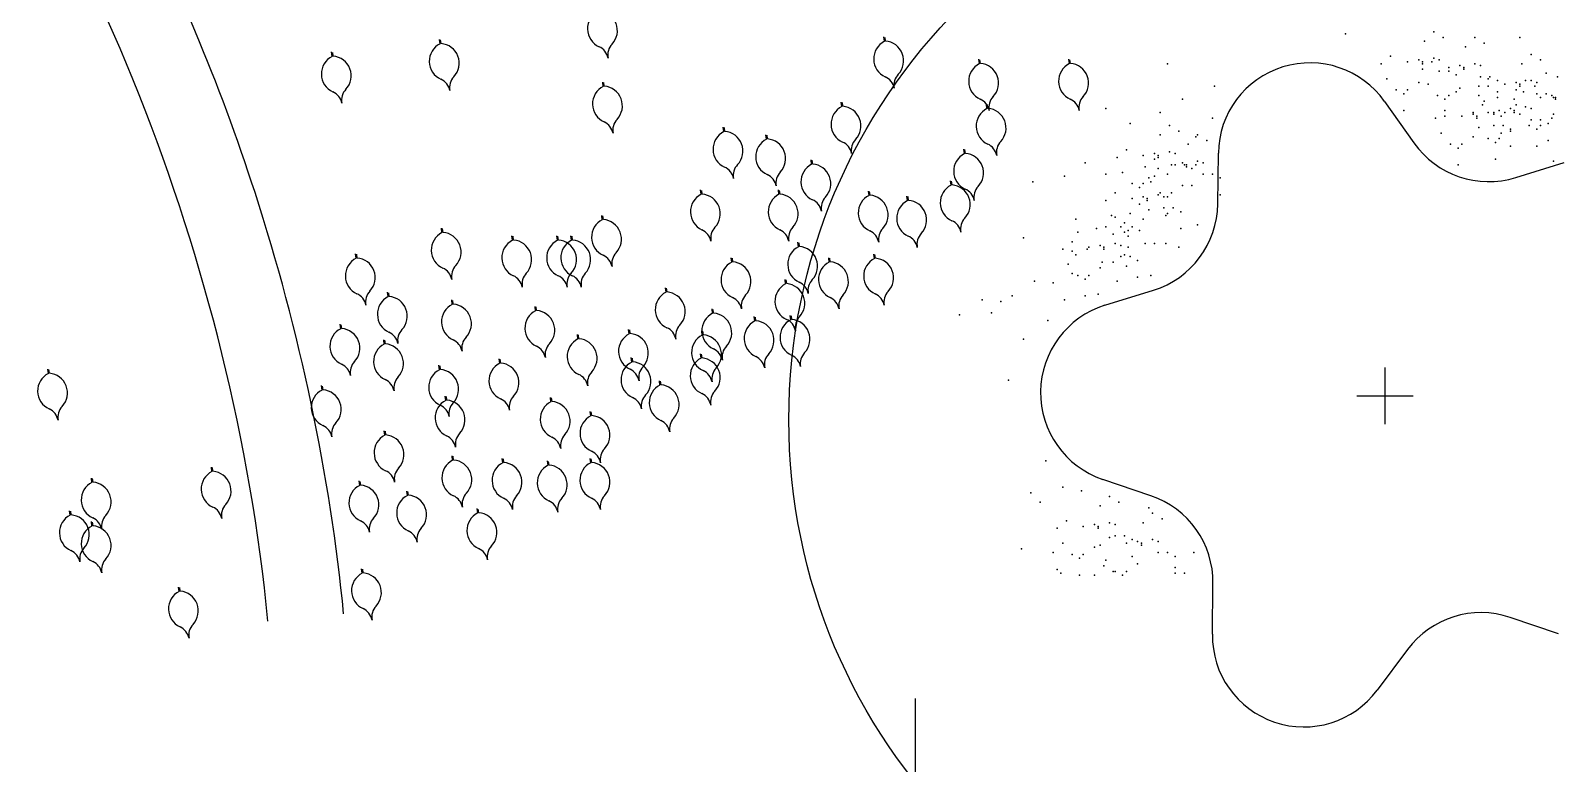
# Model space of a CAD drawing. Extents: x 3907.4 to 3911.57, y -3054.42 to -3053.7.
# Drawn here: x 3907.68137 to 3907.6933, y -3053.83401 to -3053.82828 of the extents above; entities that cross this region are included whole.
import ezdxf

# ---------------------------------------------------------------- set-up
doc = ezdxf.new("R2010")
doc.units = 0
doc.header["$LTSCALE"] = 2
doc.header["$MEASUREMENT"] = 0
doc.layers.add('AĞAÇ', color=9, linetype='CONTINUOUS')

msp = doc.modelspace()

# ---------------------------------------------------------------- linework, layer by layer
at = {"layer": 'AĞAÇ'}
for p, q in [((3907.684564910078, -3053.828385734143), (3907.684560589684, -3053.828351692296)), ((3907.684573172999, -3053.828384102349), (3907.684569462749, -3053.828354868026)), ((3907.688037457052, -3053.82836612953), (3907.688033136658, -3053.828332087682)), ((3907.688045719974, -3053.828364497735), (3907.688042009723, -3053.828335263412)), ((3907.683721297267, -3053.828483757399), (3907.683716976874, -3053.828449715552)), ((3907.683729560189, -3053.828482125605), (3907.683725849938, -3053.828452891282)), ((3907.688779452192, -3053.828540735631), (3907.688775131798, -3053.828506693784)), ((3907.688787715113, -3053.828539103837), (3907.688784004863, -3053.828509869514)), ((3907.68948267821, -3053.828540735631), (3907.689478357815, -3053.828506693784)), ((3907.689490941131, -3053.828539103837), (3907.68948723088, -3053.828509869514)), ((3907.685840139436, -3053.828719012952), (3907.685835819042, -3053.828684971104)), ((3907.685848402357, -3053.828717381157), (3907.685844692106, -3053.828688146834)), ((3907.687703935605, -3053.828875850049), (3907.687699615212, -3053.828841808202)), ((3907.687712198527, -3053.828874218254), (3907.687708488276, -3053.828844983932)), ((3907.688838054571, -3053.828892092959), (3907.688833734177, -3053.828858051112)), ((3907.688846317492, -3053.828890461165), (3907.688842607241, -3053.828861226842)), ((3907.691945572637, -3053.828836526424), (3907.692174844346, -3053.829160529368)), ((3907.68678184703, -3053.829071896374), (3907.686777526637, -3053.829037854527)), ((3907.686790109952, -3053.82907026458), (3907.686786399701, -3053.829041030257)), ((3907.687115368477, -3053.829130710402), (3907.687111048083, -3053.829096668555)), ((3907.687123631399, -3053.829129078608), (3907.687119921148, -3053.829099844285)), ((3907.688662248067, -3053.8292434501), (3907.688657927673, -3053.829209408254)), ((3907.688670510988, -3053.829241818306), (3907.688666800737, -3053.829212583983)), ((3907.690641781556, -3053.829637557894), (3907.690646740998, -3053.829240671478)), ((3907.687468508628, -3053.829326756727), (3907.687464188234, -3053.82929271488)), ((3907.687476771549, -3053.829325124933), (3907.687473061299, -3053.82929589061)), ((3907.692971074451, -3053.829430285052), (3907.693350068415, -3053.829312357114)), ((3907.688558016591, -3053.829490516166), (3907.688553696197, -3053.829456474318)), ((3907.688566279513, -3053.829488884371), (3907.688562569262, -3053.829459650048)), ((3907.686605276797, -3053.82956201228), (3907.686600956404, -3053.829527970433)), ((3907.686613539719, -3053.829560380485), (3907.686609829468, -3053.829531146162)), ((3907.687213462946, -3053.82956201228), (3907.687209142552, -3053.829527970433)), ((3907.687221725867, -3053.829560380485), (3907.687218015617, -3053.829531146162)), ((3907.687916746156, -3053.8295706165), (3907.687912425762, -3053.829536574653)), ((3907.687925009077, -3053.829568984705), (3907.687921298827, -3053.829539750383)), ((3907.688217341623, -3053.829610666854), (3907.688213021229, -3053.829576625007)), ((3907.688225604545, -3053.82960903506), (3907.688221894294, -3053.829579800737)), ((3907.685832616847, -3053.829760855261), (3907.685828296453, -3053.829726813414)), ((3907.685840879768, -3053.829759223467), (3907.685837169518, -3053.829729989144)), ((3907.684580135365, -3053.829860980866), (3907.684575814971, -3053.829826939019)), ((3907.684588398286, -3053.829859349071), (3907.684584688036, -3053.829830114749)), ((3907.685131227318, -3053.829921056304), (3907.685126906924, -3053.829887014456)), ((3907.68513949024, -3053.829919424509), (3907.685135779989, -3053.829890190186)), ((3907.685481922083, -3053.829921056304), (3907.685477601688, -3053.829887014456)), ((3907.685490185004, -3053.829919424509), (3907.685486474753, -3053.829890190186)), ((3907.685592140473, -3053.829921056304), (3907.685587820079, -3053.829887014456)), ((3907.685600403394, -3053.829919424509), (3907.685596693144, -3053.829890190186)), ((3907.687365654203, -3053.829971119106), (3907.687361333809, -3053.829937077259)), ((3907.687373917124, -3053.829969487311), (3907.687370206874, -3053.829940252989)), ((3907.683908805541, -3053.830061232076), (3907.683904485148, -3053.830027190229)), ((3907.683917068463, -3053.830059600281), (3907.683913358212, -3053.830030365958)), ((3907.686844621955, -3053.830091269795), (3907.686840301561, -3053.830057227947)), ((3907.686852884876, -3053.830089638), (3907.686849174625, -3053.830060403677)), ((3907.687606130577, -3053.830091269795), (3907.687601810183, -3053.830057227947)), ((3907.687614393498, -3053.830089638), (3907.687610683247, -3053.830060403677)), ((3907.687959021733, -3053.830063283804), (3907.68795470134, -3053.830029241957)), ((3907.687967284655, -3053.830061652009), (3907.687963574404, -3053.830032417686)), ((3907.684159301711, -3053.83036160889), (3907.684154981318, -3053.830327567043)), ((3907.684167564633, -3053.830359977096), (3907.684163854382, -3053.830330742773)), ((3907.686330612095, -3053.830326593153), (3907.686326291701, -3053.830292551305)), ((3907.686338875017, -3053.830324961358), (3907.686335164766, -3053.830295727035)), ((3907.687265455609, -3053.830261483285), (3907.687261135215, -3053.830227441438)), ((3907.68727371853, -3053.830259851491), (3907.687270008279, -3053.830230617168)), ((3907.689760186056, -3053.83042938657), (3907.690139180021, -3053.830311458633)), ((3907.684660294367, -3053.830421684328), (3907.684655973973, -3053.83038764248)), ((3907.684668557289, -3053.830420052533), (3907.684664847038, -3053.83039081821)), ((3907.685311584598, -3053.83047174713), (3907.685307264205, -3053.830437705283)), ((3907.68531984752, -3053.830470115336), (3907.685316137269, -3053.830440881013)), ((3907.686694324063, -3053.830491772213), (3907.686690003669, -3053.830457730367)), ((3907.686702586985, -3053.830490140419), (3907.686698876734, -3053.830460906096)), ((3907.683788567354, -3053.830611923089), (3907.683784246961, -3053.830577881241)), ((3907.683796830276, -3053.830610291294), (3907.683793120025, -3053.830581056971)), ((3907.687024979235, -3053.830551847651), (3907.687020658841, -3053.830517805804)), ((3907.687033242156, -3053.830550215857), (3907.687029531906, -3053.830520981534)), ((3907.687305535109, -3053.830541835016), (3907.687301214716, -3053.830507793169)), ((3907.687313798031, -3053.830540203222), (3907.68731008778, -3053.830510968899)), ((3907.684129242006, -3053.830732073777), (3907.684124921613, -3053.83069803193)), ((3907.684137504928, -3053.830730441983), (3907.684133794677, -3053.83070120766)), ((3907.68564223977, -3053.83069202361), (3907.685637919376, -3053.830657981763)), ((3907.685650502692, -3053.830690391816), (3907.685646792441, -3053.830661157493)), ((3907.686043033832, -3053.830651973256), (3907.686038713438, -3053.830617931409)), ((3907.686051296753, -3053.830650341461), (3907.686047586502, -3053.830621107139)), ((3907.686614165377, -3053.830661985891), (3907.686609844983, -3053.830627944044)), ((3907.686622428299, -3053.830660354097), (3907.686618718048, -3053.830631119774)), ((3907.686604145581, -3053.830842212017), (3907.686599825187, -3053.83080817017)), ((3907.686612408502, -3053.830840580223), (3907.686608698252, -3053.8308113459)), ((3907.681504088254, -3053.830961825117), (3907.68149976786, -3053.83092778327)), ((3907.681512351175, -3053.830960193322), (3907.681508640925, -3053.830930958999)), ((3907.684560095773, -3053.830932324987), (3907.684555775379, -3053.83089828314)), ((3907.684568358694, -3053.830930693192), (3907.684564648443, -3053.830901458869)), ((3907.685031028724, -3053.830882262184), (3907.68502670833, -3053.830848220337)), ((3907.685039291645, -3053.83088063039), (3907.685035581394, -3053.830851396067)), ((3907.686063073424, -3053.830872249736), (3907.68605875303, -3053.830838207889)), ((3907.686071336346, -3053.830870617941), (3907.686067626095, -3053.830841383618)), ((3907.6919490713, -3053.831357899645), (3907.6919490713, -3053.83091593993)), ((3907.683642821503, -3053.831091174025), (3907.683638501109, -3053.831057132178)), ((3907.683651084424, -3053.831089542231), (3907.683647374174, -3053.831060307908)), ((3907.686283510205, -3053.831052475675), (3907.686279189812, -3053.831018433828)), ((3907.686291773127, -3053.831050843881), (3907.686288062876, -3053.831021609558)), ((3907.68461019507, -3053.831172626551), (3907.684605874676, -3053.831138584703)), ((3907.684618457991, -3053.831170994756), (3907.684614747741, -3053.831141760433)), ((3907.685431822785, -3053.831182638999), (3907.685427502392, -3053.831148597152)), ((3907.685440085707, -3053.831181007204), (3907.685436375456, -3053.831151772882)), ((3907.691728091442, -3053.831136919787), (3907.692170051158, -3053.831136919787)), ((3907.685742438365, -3053.831292777239), (3907.685738117971, -3053.831258735392)), ((3907.685750701286, -3053.831291145444), (3907.685746991036, -3053.831261911122)), ((3907.684133294163, -3053.831444057448), (3907.684128973769, -3053.831410015601)), ((3907.684141557084, -3053.831442425653), (3907.684137846833, -3053.83141319133)), ((3907.684663004863, -3053.831640103773), (3907.684658684469, -3053.831606061925)), ((3907.684671267784, -3053.831638471978), (3907.684667557533, -3053.831609237655)), ((3907.685055383054, -3053.831659708387), (3907.68505106266, -3053.831625666539)), ((3907.685063645975, -3053.831658076592), (3907.685059935724, -3053.831628842269)), ((3907.685408523204, -3053.831679313001), (3907.68540420281, -3053.831645271153)), ((3907.685416786126, -3053.831677681206), (3907.685413075875, -3053.831648446883)), ((3907.685742044651, -3053.831659708387), (3907.685737724257, -3053.831625666539)), ((3907.685750307572, -3053.831658076592), (3907.685746597322, -3053.831628842269)), ((3907.682782254982, -3053.831728167069), (3907.682777934589, -3053.831694125221)), ((3907.682790517904, -3053.831726535274), (3907.682786807653, -3053.831697300951)), ((3907.681844932904, -3053.831813316216), (3907.681840612511, -3053.831779274369)), ((3907.681853195826, -3053.831811684422), (3907.681849485575, -3053.831782450099)), ((3907.683937105225, -3053.831836150098), (3907.683932784831, -3053.83180210825)), ((3907.683945368146, -3053.831834518303), (3907.683941657896, -3053.83180528398)), ((3907.684309864396, -3053.83191456874), (3907.684305544002, -3053.831880526893)), ((3907.684318127317, -3053.831912936945), (3907.684314417067, -3053.831883702622)), ((3907.690119118654, -3053.831916897912), (3907.689743189793, -3053.831789536554)), ((3907.681674510737, -3053.832068763471), (3907.681670190343, -3053.832034721624)), ((3907.681682773658, -3053.832067131677), (3907.681679063408, -3053.832037897354)), ((3907.681844932904, -3053.832153912619), (3907.681840612511, -3053.832119870771)), ((3907.681853195826, -3053.832152280824), (3907.681849485575, -3053.832123046501)), ((3907.6848591938, -3053.832051801223), (3907.684854873406, -3053.832017759376)), ((3907.684867456721, -3053.832050169429), (3907.684863746471, -3053.832020935106)), ((3907.683956723929, -3053.832522312515), (3907.683952403535, -3053.832488270668)), ((3907.683964986851, -3053.832520680721), (3907.6839612766, -3053.832491446398)), ((3907.690599764484, -3053.833000033571), (3907.690604723926, -3053.832603147157)), ((3907.682526621573, -3053.832664807316), (3907.68252230118, -3053.832630765468)), ((3907.682534884495, -3053.832663175521), (3907.682531174244, -3053.832633941198)), ((3907.69330403907, -3053.83299592065), (3907.692928110207, -3053.832868559293)), ((3907.692125388108, -3053.833118334673), (3907.691888091856, -3053.833436507437))]:
    msp.add_line(p, q, dxfattribs=at)
msp.add_circle((3907.691846951908, -3053.831323663692), 0.004556619573547082, dxfattribs=at)
for centre, radius, start, end in [((3907.68587099398, -3053.828268046282), 0.000154043055683673, 117.0661848723325, 245.5617558112027), ((3907.685796478811, -3053.828282761835), 0.000154043055683673, 316.7807498823022, 85.276320846058), ((3907.684635002662, -3053.828522906635), 0.000154043055683673, 117.0661848723325, 245.5617558112027), ((3907.684560487493, -3053.828537622187), 0.000154043055683673, 316.7807498823022, 85.276320846058), ((3907.685756047796, -3053.828520994808), 0.0001237978734287271, 11.1712527772592, 65.56175581120272), ((3907.685998952219, -3053.828473025076), 0.0001237978734287271, 136.7807498823022, 191.1712527772592), ((3907.688107549637, -3053.828503302022), 0.000154043055683673, 117.0661848723325, 245.5617558112027), ((3907.688033034467, -3053.828518017574), 0.000154043055683673, 316.7807498823022, 85.276320846058), ((3907.683791389852, -3053.828620929891), 0.000154043055683673, 117.0661848723325, 245.5617558112027), ((3907.683716874683, -3053.828635645444), 0.000154043055683673, 316.7807498823022, 85.276320846058), ((3907.688849544777, -3053.828677908124), 0.000154043055683673, 117.0661848723325, 245.5617558112027), ((3907.688775029608, -3053.828692623676), 0.000154043055683673, 316.7807498823022, 85.276320846058), ((3907.689552770794, -3053.828677908124), 0.000154043055683673, 117.0661848723325, 245.5617558112027), ((3907.689478255625, -3053.828692623676), 0.000154043055683673, 316.7807498823022, 85.276320846058), ((3907.691361814162, -3053.829249606942), 0.0007151289897482209, 35.28407644897583, 179.2840764828709), ((3907.684520056478, -3053.828775855161), 0.0001237978734287271, 11.1712527772592, 65.56175581120272), ((3907.684762960901, -3053.828727885429), 0.0001237978734287271, 136.7807498823022, 191.1712527772592), ((3907.687992603453, -3053.828756250547), 0.0001237978734287271, 11.1712527772592, 65.56175581120272), ((3907.688235507876, -3053.828708280815), 0.0001237978734287271, 136.7807498823022, 191.1712527772592), ((3907.683676443668, -3053.828873878417), 0.0001237978734287271, 11.1712527772592, 65.56175581120272), ((3907.683919348091, -3053.828825908685), 0.0001237978734287271, 136.7807498823022, 191.1712527772592), ((3907.68591023202, -3053.828856185444), 0.000154043055683673, 117.0661848723325, 245.5617558112027), ((3907.685835716851, -3053.828870900996), 0.000154043055683673, 316.7807498823022, 85.276320846058), ((3907.68777402819, -3053.829013022541), 0.000154043055683673, 117.0661848723325, 245.5617558112027), ((3907.687699513021, -3053.829027738093), 0.000154043055683673, 316.7807498823022, 85.276320846058), ((3907.688908147155, -3053.829029265451), 0.000154043055683673, 117.0661848723325, 245.5617558112027), ((3907.688734598592, -3053.828930856649), 0.0001237978734287271, 11.1712527772592, 65.56175581120272), ((3907.688833631986, -3053.829043981003), 0.000154043055683673, 316.7807498823022, 85.276320846058), ((3907.688977503015, -3053.828882886917), 0.0001237978734287271, 136.7807498823022, 191.1712527772592), ((3907.68943782461, -3053.828930856649), 0.0001237978734287271, 11.1712527772592, 65.56175581120272), ((3907.689680729033, -3053.828882886917), 0.0001237978734287271, 136.7807498823022, 191.1712527772592), ((3907.685795285836, -3053.82910913397), 0.0001237978734287271, 11.1712527772592, 65.56175581120272), ((3907.686038190259, -3053.829061164237), 0.0001237978734287271, 136.7807498823022, 191.1712527772592), ((3907.686851939615, -3053.829209068866), 0.000154043055683673, 117.0661848723325, 245.5617558112027), ((3907.686777424446, -3053.829223784418), 0.000154043055683673, 316.7807498823022, 85.276320846058), ((3907.687185461062, -3053.829267882894), 0.000154043055683673, 117.0661848723325, 245.5617558112027), ((3907.687110945893, -3053.829282598447), 0.000154043055683673, 316.7807498823022, 85.276320846058), ((3907.687901986429, -3053.829218001335), 0.0001237978734287271, 136.7807498823022, 191.1712527772592), ((3907.689036105394, -3053.829234244245), 0.0001237978734287271, 136.7807498823022, 191.1712527772592), ((3907.687659082006, -3053.829265971067), 0.0001237978734287271, 11.1712527772592, 65.56175581120272), ((3907.688732340651, -3053.829380622593), 0.000154043055683673, 117.0661848723325, 245.5617558112027), ((3907.688657825482, -3053.829395338145), 0.000154043055683673, 316.7807498823022, 85.276320846058), ((3907.688793200971, -3053.829282213977), 0.0001237978734287271, 11.1712527772592, 65.56175581120272), ((3907.692758602822, -3053.82874744885), 0.0007151289897509751, 215.2840764489758, 287.2840763973036), ((3907.686736993431, -3053.829462017392), 0.0001237978734287271, 11.1712527772592, 65.56175581120272), ((3907.686979897854, -3053.82941404766), 0.0001237978734287271, 136.7807498823022, 191.1712527772592), ((3907.687313419301, -3053.829472861688), 0.0001237978734287271, 136.7807498823022, 191.1712527772592), ((3907.687538601212, -3053.829463929219), 0.000154043055683673, 117.0661848723325, 245.5617558112027), ((3907.687464086043, -3053.829478644771), 0.000154043055683673, 316.7807498823022, 85.276320846058), ((3907.687070514878, -3053.82952083142), 0.0001237978734287271, 11.1712527772592, 65.56175581120272), ((3907.688628109176, -3053.829627688658), 0.000154043055683673, 117.0661848723325, 245.5617558112027), ((3907.688553594006, -3053.82964240421), 0.000154043055683673, 316.7807498823022, 85.276320846058), ((3907.68886029889, -3053.829585601386), 0.0001237978734287271, 136.7807498823022, 191.1712527772592), ((3907.686675369382, -3053.829699184772), 0.000154043055683673, 117.0661848723325, 245.5617558112027), ((3907.686600854213, -3053.829713900324), 0.000154043055683673, 316.7807498823022, 85.276320846058), ((3907.68728355553, -3053.829699184772), 0.000154043055683673, 117.0661848723325, 245.5617558112027), ((3907.687209040361, -3053.829713900324), 0.000154043055683673, 316.7807498823022, 85.276320846058), ((3907.687423655028, -3053.829716877745), 0.0001237978734287271, 11.1712527772592, 65.56175581120272), ((3907.687666559451, -3053.829668908013), 0.0001237978734287271, 136.7807498823022, 191.1712527772592), ((3907.68798683874, -3053.829707788992), 0.000154043055683673, 117.0661848723325, 245.5617558112027), ((3907.687912323571, -3053.829722504544), 0.000154043055683673, 316.7807498823022, 85.276320846058), ((3907.688287434207, -3053.829747839346), 0.000154043055683673, 117.0661848723325, 245.5617558112027), ((3907.688212919039, -3053.829762554898), 0.000154043055683673, 316.7807498823022, 85.276320846058), ((3907.688617394467, -3053.829633571118), 0.0001237978734287271, 11.1712527772592, 65.56175581120272), ((3907.688756067414, -3053.829832667451), 0.0001237978734287271, 136.7807498823022, 191.1712527772592), ((3907.689926708392, -3053.82962862243), 0.0007151289897482832, 287.2840763973036, 359.2840764828708), ((3907.68465022795, -3053.829998153358), 0.000154043055683673, 117.0661848723325, 245.5617558112027), ((3907.684575712781, -3053.83001286891), 0.000154043055683673, 316.7807498823022, 85.276320846058), ((3907.685902709431, -3053.829898027754), 0.000154043055683673, 117.0661848723325, 245.5617558112027), ((3907.685828194262, -3053.829912743306), 0.000154043055683673, 316.7807498823022, 85.276320846058), ((3907.686560423198, -3053.829952133298), 0.0001237978734287271, 11.1712527772592, 65.56175581120272), ((3907.686803327621, -3053.829904163566), 0.0001237978734287271, 136.7807498823022, 191.1712527772592), ((3907.687168609346, -3053.829952133298), 0.0001237978734287271, 11.1712527772592, 65.56175581120272), ((3907.687411513769, -3053.829904163566), 0.0001237978734287271, 136.7807498823022, 191.1712527772592), ((3907.687871892556, -3053.829960737518), 0.0001237978734287271, 11.1712527772592, 65.56175581120272), ((3907.688114796979, -3053.829912767786), 0.0001237978734287271, 136.7807498823022, 191.1712527772592), ((3907.688513162992, -3053.829880637184), 0.0001237978734287271, 11.1712527772592, 65.56175581120272), ((3907.685201319903, -3053.830058228796), 0.000154043055683673, 117.0661848723325, 245.5617558112027), ((3907.685126804733, -3053.830072944348), 0.000154043055683673, 316.7807498823022, 85.276320846058), ((3907.685552014667, -3053.830058228796), 0.000154043055683673, 117.0661848723325, 245.5617558112027), ((3907.685477499498, -3053.830072944348), 0.000154043055683673, 316.7807498823022, 85.276320846058), ((3907.685662233057, -3053.830058228796), 0.000154043055683673, 117.0661848723325, 245.5617558112027), ((3907.685587717889, -3053.830072944348), 0.000154043055683673, 316.7807498823022, 85.276320846058), ((3907.687435746787, -3053.830108291598), 0.000154043055683673, 117.0661848723325, 245.5617558112027), ((3907.687361231619, -3053.83012300715), 0.000154043055683673, 316.7807498823022, 85.276320846058), ((3907.688172488024, -3053.830000787872), 0.0001237978734287271, 11.1712527772592, 65.56175581120272), ((3907.688415392446, -3053.82995281814), 0.0001237978734287271, 136.7807498823022, 191.1712527772592), ((3907.683978898126, -3053.830198404568), 0.000154043055683673, 117.0661848723325, 245.5617558112027), ((3907.683904382957, -3053.83021312012), 0.000154043055683673, 316.7807498823022, 85.276320846058), ((3907.685787763247, -3053.830150976279), 0.0001237978734287271, 11.1712527772592, 65.56175581120272), ((3907.68603066767, -3053.830103006547), 0.0001237978734287271, 136.7807498823022, 191.1712527772592), ((3907.686914714539, -3053.830228442287), 0.000154043055683673, 117.0661848723325, 245.5617558112027), ((3907.68684019937, -3053.830243157839), 0.000154043055683673, 316.7807498823022, 85.276320846058), ((3907.687676223161, -3053.830228442287), 0.000154043055683673, 117.0661848723325, 245.5617558112027), ((3907.687601707992, -3053.830243157839), 0.000154043055683673, 316.7807498823022, 85.276320846058), ((3907.688029114318, -3053.830200456296), 0.000154043055683673, 117.0661848723325, 245.5617558112027), ((3907.687954599149, -3053.830215171848), 0.000154043055683673, 316.7807498823022, 85.276320846058), ((3907.684535281765, -3053.830251101884), 0.0001237978734287271, 11.1712527772592, 65.56175581120272), ((3907.684778186188, -3053.830203132152), 0.0001237978734287271, 136.7807498823022, 191.1712527772592), ((3907.685086373719, -3053.830311177322), 0.0001237978734287271, 11.1712527772592, 65.56175581120272), ((3907.685329278142, -3053.830263207589), 0.0001237978734287271, 136.7807498823022, 191.1712527772592), ((3907.685437068483, -3053.830311177322), 0.0001237978734287271, 11.1712527772592, 65.56175581120272), ((3907.685679972906, -3053.830263207589), 0.0001237978734287271, 136.7807498823022, 191.1712527772592), ((3907.685547286873, -3053.830311177322), 0.0001237978734287271, 11.1712527772592, 65.56175581120272), ((3907.685790191296, -3053.830263207589), 0.0001237978734287271, 136.7807498823022, 191.1712527772592), ((3907.683863951941, -3053.830451353093), 0.0001237978734287271, 11.1712527772592, 65.56175581120272), ((3907.684106856364, -3053.830403383361), 0.0001237978734287271, 136.7807498823022, 191.1712527772592), ((3907.68640070468, -3053.830463765645), 0.000154043055683673, 117.0661848723325, 245.5617558112027), ((3907.686326189511, -3053.830478481197), 0.000154043055683673, 316.7807498823022, 85.276320846058), ((3907.687335548193, -3053.830398655778), 0.000154043055683673, 117.0661848723325, 245.5617558112027), ((3907.687261033024, -3053.83041337133), 0.000154043055683673, 316.7807498823022, 85.276320846058), ((3907.687320800603, -3053.830361240124), 0.0001237978734287271, 11.1712527772592, 65.56175581120272), ((3907.687563705026, -3053.830313270392), 0.0001237978734287271, 136.7807498823022, 191.1712527772592), ((3907.687914168134, -3053.830453404822), 0.0001237978734287271, 11.1712527772592, 65.56175581120272), ((3907.688157072557, -3053.83040543509), 0.0001237978734287271, 136.7807498823022, 191.1712527772592), ((3907.684229394295, -3053.830498781382), 0.000154043055683673, 117.0661848723325, 245.5617558112027), ((3907.684154879127, -3053.830513496935), 0.000154043055683673, 316.7807498823022, 85.276320846058), ((3907.684730386951, -3053.83055885682), 0.000154043055683673, 117.0661848723325, 245.5617558112027), ((3907.684655871783, -3053.830573572372), 0.000154043055683673, 316.7807498823022, 85.276320846058), ((3907.686799768355, -3053.830481390813), 0.0001237978734287271, 11.1712527772592, 65.56175581120272), ((3907.687042672778, -3053.83043342108), 0.0001237978734287271, 136.7807498823022, 191.1712527772592), ((3907.687561276977, -3053.830481390813), 0.0001237978734287271, 11.1712527772592, 65.56175581120272), ((3907.6878041814, -3053.83043342108), 0.0001237978734287271, 136.7807498823022, 191.1712527772592), ((3907.689972657684, -3053.831112222772), 0.0007151289897508024, 107.2840763973036, 251.2840764837998), ((3907.685381677183, -3053.830608919622), 0.000154043055683673, 117.0661848723325, 245.5617558112027), ((3907.685307162014, -3053.830623635175), 0.000154043055683673, 316.7807498823022, 85.276320846058), ((3907.686528662919, -3053.830668744438), 0.0001237978734287271, 136.7807498823022, 191.1712527772592), ((3907.686764416647, -3053.830628944706), 0.000154043055683673, 117.0661848723325, 245.5617558112027), ((3907.686689901479, -3053.830643660258), 0.000154043055683673, 316.7807498823022, 85.276320846058), ((3907.687095071819, -3053.830689020143), 0.000154043055683673, 117.0661848723325, 245.5617558112027), ((3907.687020556651, -3053.830703735695), 0.000154043055683673, 316.7807498823022, 85.276320846058), ((3907.687375627694, -3053.830679007508), 0.000154043055683673, 117.0661848723325, 245.5617558112027), ((3907.687220602009, -3053.830651604303), 0.0001237978734287271, 11.1712527772592, 65.56175581120272), ((3907.687301112525, -3053.83069372306), 0.000154043055683673, 316.7807498823022, 85.276320846058), ((3907.687463506432, -3053.830603634571), 0.0001237978734287271, 136.7807498823022, 191.1712527772592), ((3907.683858659939, -3053.830749095581), 0.000154043055683673, 117.0661848723325, 245.5617558112027), ((3907.68378414477, -3053.830763811133), 0.000154043055683673, 316.7807498823022, 85.276320846058), ((3907.684114448112, -3053.830751729908), 0.0001237978734287271, 11.1712527772592, 65.56175581120272), ((3907.684357352534, -3053.830703760176), 0.0001237978734287271, 136.7807498823022, 191.1712527772592), ((3907.684615440768, -3053.830811805346), 0.0001237978734287271, 11.1712527772592, 65.56175581120272), ((3907.68485834519, -3053.830763835613), 0.0001237978734287271, 136.7807498823022, 191.1712527772592), ((3907.685712332355, -3053.830829196102), 0.000154043055683673, 117.0661848723325, 245.5617558112027), ((3907.685637817186, -3053.830843911654), 0.000154043055683673, 316.7807498823022, 85.276320846058), ((3907.686113126416, -3053.830789145748), 0.000154043055683673, 117.0661848723325, 245.5617558112027), ((3907.686038611247, -3053.8308038613), 0.000154043055683673, 316.7807498823022, 85.276320846058), ((3907.686285758496, -3053.830716714171), 0.0001237978734287271, 11.1712527772592, 65.56175581120272), ((3907.686684257962, -3053.830799158383), 0.000154043055683673, 117.0661848723325, 245.5617558112027), ((3907.686609742793, -3053.830813873936), 0.000154043055683673, 316.7807498823022, 85.276320846058), ((3907.684199334591, -3053.830869246269), 0.000154043055683673, 117.0661848723325, 245.5617558112027), ((3907.684124819422, -3053.830883961822), 0.000154043055683673, 316.7807498823022, 85.276320846058), ((3907.685266730999, -3053.830861868148), 0.0001237978734287271, 11.1712527772592, 65.56175581120272), ((3907.685509635422, -3053.830813898416), 0.0001237978734287271, 136.7807498823022, 191.1712527772592), ((3907.686649470464, -3053.830881893231), 0.0001237978734287271, 11.1712527772592, 65.56175581120272), ((3907.686892374886, -3053.8308339235), 0.0001237978734287271, 136.7807498823022, 191.1712527772592), ((3907.687223030058, -3053.830893998937), 0.0001237978734287271, 136.7807498823022, 191.1712527772592), ((3907.68726068151, -3053.830931956034), 0.0001237978734287271, 11.1712527772592, 65.56175581120272), ((3907.687503585933, -3053.830883986302), 0.0001237978734287271, 136.7807498823022, 191.1712527772592), ((3907.683743713755, -3053.831002044107), 0.0001237978734287271, 11.1712527772592, 65.56175581120272), ((3907.683986618178, -3053.830954074374), 0.0001237978734287271, 136.7807498823022, 191.1712527772592), ((3907.684630188357, -3053.831069497479), 0.000154043055683673, 117.0661848723325, 245.5617558112027), ((3907.684555673188, -3053.831084213031), 0.000154043055683673, 316.7807498823022, 85.276320846058), ((3907.685101121308, -3053.831019434677), 0.000154043055683673, 117.0661848723325, 245.5617558112027), ((3907.685026606139, -3053.831034150229), 0.000154043055683673, 316.7807498823022, 85.276320846058), ((3907.686133166008, -3053.831009422228), 0.000154043055683673, 117.0661848723325, 245.5617558112027), ((3907.685998180232, -3053.831042094274), 0.0001237978734287271, 11.1712527772592, 65.56175581120272), ((3907.68605865084, -3053.83102413778), 0.000154043055683673, 316.7807498823022, 85.276320846058), ((3907.686241084655, -3053.830994124542), 0.0001237978734287271, 136.7807498823022, 191.1712527772592), ((3907.686674238165, -3053.83097938451), 0.000154043055683673, 117.0661848723325, 245.5617558112027), ((3907.686599722997, -3053.830994100062), 0.000154043055683673, 316.7807498823022, 85.276320846058), ((3907.686569311777, -3053.831052106909), 0.0001237978734287271, 11.1712527772592, 65.56175581120272), ((3907.6868122162, -3053.831004137177), 0.0001237978734287271, 136.7807498823022, 191.1712527772592), ((3907.686980125635, -3053.830941968669), 0.0001237978734287271, 11.1712527772592, 65.56175581120272), ((3907.681574180838, -3053.831098997609), 0.000154043055683673, 117.0661848723325, 245.5617558112027), ((3907.681499665669, -3053.831113713161), 0.000154043055683673, 316.7807498823022, 85.276320846058), ((3907.684084388407, -3053.831122194795), 0.0001237978734287271, 11.1712527772592, 65.56175581120272), ((3907.68432729283, -3053.831074225063), 0.0001237978734287271, 136.7807498823022, 191.1712527772592), ((3907.685597386171, -3053.831082144628), 0.0001237978734287271, 11.1712527772592, 65.56175581120272), ((3907.685840290594, -3053.831034174896), 0.0001237978734287271, 136.7807498823022, 191.1712527772592), ((3907.68635360279, -3053.831189648167), 0.000154043055683673, 117.0661848723325, 245.5617558112027), ((3907.686279087621, -3053.83120436372), 0.000154043055683673, 316.7807498823022, 85.276320846058), ((3907.683712914087, -3053.831228346518), 0.000154043055683673, 117.0661848723325, 245.5617558112027), ((3907.683638398918, -3053.83124306207), 0.000154043055683673, 316.7807498823022, 85.276320846058), ((3907.684680287654, -3053.831309799043), 0.000154043055683673, 117.0661848723325, 245.5617558112027), ((3907.684605772485, -3053.831324514595), 0.000154043055683673, 316.7807498823022, 85.276320846058), ((3907.684986175124, -3053.831272383202), 0.0001237978734287271, 11.1712527772592, 65.56175581120272), ((3907.685229079547, -3053.83122441347), 0.0001237978734287271, 136.7807498823022, 191.1712527772592), ((3907.685427400201, -3053.831334527043), 0.000154043055683673, 316.7807498823022, 85.276320846058), ((3907.686018219825, -3053.831262370754), 0.0001237978734287271, 11.1712527772592, 65.56175581120272), ((3907.686261124247, -3053.831214401022), 0.0001237978734287271, 136.7807498823022, 191.1712527772592), ((3907.686559291981, -3053.831232333035), 0.0001237978734287271, 11.1712527772592, 65.56175581120272), ((3907.686802196404, -3053.831184363303), 0.0001237978734287271, 136.7807498823022, 191.1712527772592), ((3907.681459234654, -3053.831351946135), 0.0001237978734287271, 11.1712527772592, 65.56175581120272), ((3907.681702139077, -3053.831303976403), 0.0001237978734287271, 136.7807498823022, 191.1712527772592), ((3907.684515242173, -3053.831322446005), 0.0001237978734287271, 11.1712527772592, 65.56175581120272), ((3907.684758146596, -3053.831274476272), 0.0001237978734287271, 136.7807498823022, 191.1712527772592), ((3907.68550191537, -3053.831319811491), 0.000154043055683673, 117.0661848723325, 245.5617558112027), ((3907.685812530949, -3053.831429949731), 0.000154043055683673, 117.0661848723325, 245.5617558112027), ((3907.68573801578, -3053.831444665283), 0.000154043055683673, 316.7807498823022, 85.276320846058), ((3907.683597967903, -3053.831481295043), 0.0001237978734287271, 11.1712527772592, 65.56175581120272), ((3907.683840872326, -3053.831433325312), 0.0001237978734287271, 136.7807498823022, 191.1712527772592), ((3907.686238656606, -3053.831442596693), 0.0001237978734287271, 11.1712527772592, 65.56175581120272), ((3907.686481561029, -3053.831394626961), 0.0001237978734287271, 136.7807498823022, 191.1712527772592), ((3907.684203386747, -3053.83158122994), 0.000154043055683673, 117.0661848723325, 245.5617558112027), ((3907.684128871578, -3053.831595945492), 0.000154043055683673, 316.7807498823022, 85.276320846058), ((3907.68456534147, -3053.831562747569), 0.0001237978734287271, 11.1712527772592, 65.56175581120272), ((3907.684808245893, -3053.831514777836), 0.0001237978734287271, 136.7807498823022, 191.1712527772592), ((3907.685386969186, -3053.831572760017), 0.0001237978734287271, 11.1712527772592, 65.56175581120272), ((3907.685629873608, -3053.831524790285), 0.0001237978734287271, 136.7807498823022, 191.1712527772592), ((3907.684733097447, -3053.831777276265), 0.000154043055683673, 117.0661848723325, 245.5617558112027), ((3907.684658582278, -3053.831791991817), 0.000154043055683673, 316.7807498823022, 85.276320846058), ((3907.685050960469, -3053.831811596431), 0.000154043055683673, 316.7807498823022, 85.276320846058), ((3907.685697584765, -3053.831682898257), 0.0001237978734287271, 11.1712527772592, 65.56175581120272), ((3907.685737622066, -3053.831811596431), 0.000154043055683673, 316.7807498823022, 85.276320846058), ((3907.685940489188, -3053.831634928525), 0.0001237978734287271, 136.7807498823022, 191.1712527772592), ((3907.682852347566, -3053.831865339561), 0.000154043055683673, 117.0661848723325, 245.5617558112027), ((3907.682777832398, -3053.831880055113), 0.000154043055683673, 316.7807498823022, 85.276320846058), ((3907.684088440563, -3053.831834178466), 0.0001237978734287271, 11.1712527772592, 65.56175581120272), ((3907.684331344986, -3053.831786208734), 0.0001237978734287271, 136.7807498823022, 191.1712527772592), ((3907.685125475638, -3053.831796880879), 0.000154043055683673, 117.0661848723325, 245.5617558112027), ((3907.685478615789, -3053.831816485493), 0.000154043055683673, 117.0661848723325, 245.5617558112027), ((3907.68540410062, -3053.831831201045), 0.000154043055683673, 316.7807498823022, 85.276320846058), ((3907.685812137235, -3053.831796880879), 0.000154043055683673, 117.0661848723325, 245.5617558112027), ((3907.681915025489, -3053.831950488709), 0.000154043055683673, 117.0661848723325, 245.5617558112027), ((3907.68184051032, -3053.831965204261), 0.000154043055683673, 316.7807498823022, 85.276320846058), ((3907.684007197809, -3053.83197332259), 0.000154043055683673, 117.0661848723325, 245.5617558112027), ((3907.683932682641, -3053.831988038142), 0.000154043055683673, 316.7807498823022, 85.276320846058), ((3907.682737401383, -3053.832118288087), 0.0001237978734287271, 11.1712527772592, 65.56175581120272), ((3907.682980305805, -3053.832070318355), 0.0001237978734287271, 136.7807498823022, 191.1712527772592), ((3907.68437995698, -3053.832051741232), 0.000154043055683673, 117.0661848723325, 245.5617558112027), ((3907.684305441811, -3053.832066456784), 0.000154043055683673, 316.7807498823022, 85.276320846058), ((3907.684618151263, -3053.832030224791), 0.0001237978734287271, 11.1712527772592, 65.56175581120272), ((3907.684861055686, -3053.831982255058), 0.0001237978734287271, 136.7807498823022, 191.1712527772592), ((3907.685010529454, -3053.832049829405), 0.0001237978734287271, 11.1712527772592, 65.56175581120272), ((3907.685253433877, -3053.832001859672), 0.0001237978734287271, 136.7807498823022, 191.1712527772592), ((3907.685363669605, -3053.832069434018), 0.0001237978734287271, 11.1712527772592, 65.56175581120272), ((3907.685606574028, -3053.832021464286), 0.0001237978734287271, 136.7807498823022, 191.1712527772592), ((3907.685697191051, -3053.832049829405), 0.0001237978734287271, 11.1712527772592, 65.56175581120272), ((3907.685940095474, -3053.832001859672), 0.0001237978734287271, 136.7807498823022, 191.1712527772592), ((3907.689889650763, -3053.832594211694), 0.0007151289897308463, 359.2840764828708, 71.28407648379975), ((3907.681744603321, -3053.832205935963), 0.000154043055683673, 117.0661848723325, 245.5617558112027), ((3907.681670088153, -3053.832220651516), 0.000154043055683673, 316.7807498823022, 85.276320846058), ((3907.681800079305, -3053.832203437234), 0.0001237978734287271, 11.1712527772592, 65.56175581120272), ((3907.682042983728, -3053.832155467502), 0.0001237978734287271, 136.7807498823022, 191.1712527772592), ((3907.683892251625, -3053.832226271116), 0.0001237978734287271, 11.1712527772592, 65.56175581120272), ((3907.684135156048, -3053.832178301383), 0.0001237978734287271, 136.7807498823022, 191.1712527772592), ((3907.684929286384, -3053.832188973716), 0.000154043055683673, 117.0661848723325, 245.5617558112027), ((3907.684854771216, -3053.832203689268), 0.000154043055683673, 316.7807498823022, 85.276320846058), ((3907.681915025489, -3053.832291085111), 0.000154043055683673, 117.0661848723325, 245.5617558112027), ((3907.68184051032, -3053.832305800663), 0.000154043055683673, 316.7807498823022, 85.276320846058), ((3907.684265010796, -3053.832304689758), 0.0001237978734287271, 11.1712527772592, 65.56175581120272), ((3907.684507915219, -3053.832256720026), 0.0001237978734287271, 136.7807498823022, 191.1712527772592), ((3907.681629657137, -3053.832458884489), 0.0001237978734287271, 11.1712527772592, 65.56175581120272), ((3907.68187256156, -3053.832410914757), 0.0001237978734287271, 136.7807498823022, 191.1712527772592), ((3907.6848143402, -3053.832441922241), 0.0001237978734287271, 11.1712527772592, 65.56175581120272), ((3907.685057244623, -3053.832393952509), 0.0001237978734287271, 136.7807498823022, 191.1712527772592), ((3907.681800079305, -3053.832544033637), 0.0001237978734287271, 11.1712527772592, 65.56175581120272), ((3907.682042983728, -3053.832496063904), 0.0001237978734287271, 136.7807498823022, 191.1712527772592), ((3907.684026816514, -3053.832659485008), 0.000154043055683673, 117.0661848723325, 245.5617558112027), ((3907.683952301345, -3053.83267420056), 0.000154043055683673, 316.7807498823022, 85.276320846058), ((3907.682596714158, -3053.832801979808), 0.000154043055683673, 117.0661848723325, 245.5617558112027), ((3907.682522198989, -3053.83281669536), 0.000154043055683673, 316.7807498823022, 85.276320846058), ((3907.68391187033, -3053.832912433533), 0.0001237978734287271, 11.1712527772592, 65.56175581120272), ((3907.684154774753, -3053.832864463801), 0.0001237978734287271, 136.7807498823022, 191.1712527772592), ((3907.692698642315, -3053.833545873075), 0.0007151289897646505, 71.28407648379975, 143.2840764269985), ((3907.682481767974, -3053.833054928333), 0.0001237978734287271, 11.1712527772592, 65.56175581120272), ((3907.682724672396, -3053.833006958601), 0.0001237978734287271, 136.7807498823022, 191.1712527772592), ((3907.691314837647, -3053.833008969035), 0.0007151289897324601, 179.2840764828709, 323.2840764269985)]:
    msp.add_arc(centre, radius, start, end, dxfattribs=at)
msp.add_ellipse((3907.679579491581, -3053.831090663951), major_axis=(0.001991478887839109, -0.006862476638524267), ratio=0.4538117143470717, start_param=1.175867419146912, end_param=4.798803045057196, dxfattribs=at)
at = {"layer": 'AĞAÇ', "extrusion": (-0.9999999999999999, 0, 0)}
msp.add_ellipse((3907.688277680087, -3053.834255271145, 0.003740043037768648), major_axis=(0, 0.006906802404758727), ratio=0.5000000000000079, start_param=1.461387842806653, end_param=2.165610410267319, dxfattribs=at)
at = {"layer": 'AĞAÇ'}
msp.add_open_spline([(3907.683811459862, -3053.832840136199), (3907.683708471049, -3053.831764860085), (3907.683469587014, -3053.830632123661), (3907.682841909182, -3053.828691382753), (3907.68249646578, -3053.827870152751), (3907.682100952012, -3053.827125803748)], degree=3, knots=[1.175867419146911, 1.175867419146911, 1.175867419146911, 1.175867419146911, 1.637624853817183, 1.637624853817183, 2.002398535881805, 2.002398535881805, 2.002398535881805, 2.002398535881805], dxfattribs=at)
for p in [(3907.69164120842, -3053.828307072876), (3907.692329373535, -3053.828292430811), (3907.692256170492, -3053.828365632992), (3907.692402586321, -3053.828336348862), (3907.692578281419, -3053.828409551043), (3907.692651484461, -3053.828336348862), (3907.692724697248, -3053.828380266913), (3907.6930028844, -3053.828336348862), (3907.690250253172, -3053.82854128891), (3907.691919405316, -3053.82854128891), (3907.691992618102, -3053.828482728794), (3907.692124389425, -3053.828526646846), (3907.692212236974, -3053.828512012924), (3907.692241516243, -3053.828526654989), (3907.692241525986, -3053.82854128891), (3907.692314729029, -3053.828526646846), (3907.692329373535, -3053.828497379003), (3907.692373297309, -3053.828512012924), (3907.692651484461, -3053.828541297054), (3907.693017528906, -3053.828541297054), (3907.693090731949, -3053.828468094873), (3907.693163944735, -3053.828512012924), (3907.69196332909, -3053.828658392856), (3907.692241516243, -3053.828585206962), (3907.692373297309, -3053.828599840883), (3907.692446500352, -3053.828570564897), (3907.692446510096, -3053.828599849027), (3907.692505068632, -3053.828629125013), (3907.692534347901, -3053.828555930976), (3907.692563627169, -3053.82857057304), (3907.692563636913, -3053.828585206962), (3907.692695408236, -3053.828555930976), (3907.692695408236, -3053.828643758935), (3907.692753976516, -3053.828658392856), (3907.692768621022, -3053.828643767078), (3907.692827179559, -3053.828673043065), (3907.693046808174, -3053.828673034921), (3907.693090731949, -3053.828673043065), (3907.693207868509, -3053.828614482948), (3907.693295725801, -3053.828643767078), (3907.690616287873, -3053.828716952972), (3907.692036541877, -3053.828746228959), (3907.692095100414, -3053.828775504945), (3907.692124389425, -3053.828746228959), (3907.692212236974, -3053.828687676986), (3907.692285440017, -3053.828702310907), (3907.692358652803, -3053.82879014701), (3907.692446500352, -3053.82879014701), (3907.692505068632, -3053.828760871024), (3907.692534347901, -3053.828731595037), (3907.69268076373, -3053.828716952972), (3907.692680773474, -3053.828790155153), (3907.692753976516, -3053.828716952972), (3907.692827189303, -3053.828760871024), (3907.692885747839, -3053.828702310907), (3907.692973595388, -3053.828687676986), (3907.692973605132, -3053.828746237102), (3907.693002874656, -3053.828702319051), (3907.6930028844, -3053.828716952972), (3907.693032173412, -3053.82876086288), (3907.693120020961, -3053.828716952972), (3907.693134655723, -3053.828687676986), (3907.693134655723, -3053.828775504945), (3907.693207868509, -3053.828775513089), (3907.693251792284, -3053.82879014701), (3907.689767072167, -3053.828892617034), (3907.690367379989, -3053.828819422996), (3907.692095100414, -3053.828907250956), (3907.69241721134, -3053.828819422996), (3907.692417221084, -3053.828907250956), (3907.692710052742, -3053.828863332904), (3907.692724687504, -3053.828834056918), (3907.692827179559, -3053.828804789075), (3907.692841824065, -3053.828907250956), (3907.692929671613, -3053.828892617034), (3907.692958950882, -3053.828907259099), (3907.692958960626, -3053.828819422996), (3907.692973595388, -3053.828863341048), (3907.693046808174, -3053.828877983113), (3907.693090731949, -3053.828892617034), (3907.693163944735, -3053.828804780931), (3907.693266427046, -3053.828804789075), (3907.693281071552, -3053.828804789075), (3907.693281081295, -3053.828819422996), (3907.689957421514, -3053.829009729123), (3907.690191684892, -3053.82892189302), (3907.690264897678, -3053.829024363044), (3907.690601653111, -3053.828965811072), (3907.692344008297, -3053.828965811072), (3907.69241721134, -3053.828951169007), (3907.692548992407, -3053.828951169007), (3907.692636839955, -3053.82892189302), (3907.692636839955, -3053.828936535086), (3907.692666119224, -3053.82895117715), (3907.692666128967, -3053.828965811072), (3907.692753976516, -3053.828921901164), (3907.69279790029, -3053.82892189302), (3907.69279790029, -3053.828936535086), (3907.69279790029, -3053.829024363044), (3907.692856458827, -3053.828951169007), (3907.692871113077, -3053.829024371188), (3907.692885747839, -3053.82892189302), (3907.692958960626, -3053.82892189302), (3907.6930028844, -3053.828936526942), (3907.693076097186, -3053.829024363044), (3907.693090731949, -3053.828980444993), (3907.693163944735, -3053.828980453137), (3907.693163944735, -3053.829024363044), (3907.693222503272, -3053.829009729123), (3907.693251792284, -3053.828965811072), (3907.693266427046, -3053.828936535086), (3907.690191694635, -3053.829097565226), (3907.690338110464, -3053.829068281096), (3907.690469881788, -3053.829112199147), (3907.69048451655, -3053.829097557082), (3907.690557729336, -3053.829141475134), (3907.692387932072, -3053.829082915017), (3907.692636839955, -3053.829112199147), (3907.69268076373, -3053.829038996966), (3907.692753976516, -3053.829126833069), (3907.692841824065, -3053.829126833069), (3907.692856458827, -3053.829082915017), (3907.692929671613, -3053.829053647175), (3907.692929671613, -3053.829068281096), (3907.693134655723, -3053.829053639031), (3907.693222503272, -3053.829141475134), (3907.689928142246, -3053.829214661028), (3907.690059913569, -3053.829258579079), (3907.690147761118, -3053.829243945158), (3907.690177040386, -3053.829258587223), (3907.690264897678, -3053.829229311236), (3907.690308821453, -3053.829243945158), (3907.690411313507, -3053.829170759263), (3907.692461144858, -3053.82917075112), (3907.692519703395, -3053.829200027106), (3907.692548992407, -3053.82917075112), (3907.692812535053, -3053.829156109055), (3907.692929671613, -3053.829185393185), (3907.693134655723, -3053.829185385041), (3907.689606021575, -3053.829317139196), (3907.689854929459, -3053.829273221144), (3907.690074548331, -3053.829346415182), (3907.690147761118, -3053.829287855066), (3907.690177040386, -3053.829361049103), (3907.690177050129, -3053.829273221144), (3907.690279532441, -3053.829331773117), (3907.690308821453, -3053.829331773117), (3907.690367379989, -3053.829317139196), (3907.690382034239, -3053.82933178126), (3907.690396659258, -3053.82933178126), (3907.690396669002, -3053.829346415182), (3907.690440592776, -3053.829361057247), (3907.690469881788, -3053.82933178126), (3907.69048451655, -3053.829302505274), (3907.690528440325, -3053.829317139196), (3907.692519703395, -3053.829331773117), (3907.692812535053, -3053.829287855066), (3907.69326643679, -3053.82930249713), (3907.689196053357, -3053.829463519127), (3907.68944496124, -3053.829419601076), (3907.689767072167, -3053.829404967154), (3907.689898853234, -3053.82939032509), (3907.68997206602, -3053.829478161193), (3907.690030624557, -3053.829507437179), (3907.690059913569, -3053.829478161193), (3907.690103837343, -3053.829434251285), (3907.690118472105, -3053.829463519127), (3907.690147761118, -3053.82941960922), (3907.690250253172, -3053.829404967154), (3907.690367379989, -3053.829492803257), (3907.690440592776, -3053.829492803257), (3907.690528440325, -3053.829404967154), (3907.690601653111, -3053.829404975298), (3907.690660211648, -3053.829434251285), (3907.689767072167, -3053.829609907203), (3907.689840284953, -3053.829551347087), (3907.689972056276, -3053.829595265138), (3907.690059903825, -3053.829580631217), (3907.690089183094, -3053.829595273281), (3907.690089192837, -3053.829609907203), (3907.690177040386, -3053.829565997295), (3907.690191684892, -3053.82955135523), (3907.69022096416, -3053.829580631217), (3907.690250243429, -3053.829580631217), (3907.690279532441, -3053.82955135523), (3907.690660211648, -3053.829565997295), (3907.689810995942, -3053.829727011148), (3907.689840284953, -3053.829741653213), (3907.689957421514, -3053.82971238537), (3907.690030624557, -3053.829639183189), (3907.690103837343, -3053.829683101241), (3907.69022096416, -3053.829668459176), (3907.690235608666, -3053.829727019292), (3907.690250243429, -3053.829712377227), (3907.690294176947, -3053.829668467319), (3907.690352735483, -3053.829697743306), (3907.689532808789, -3053.829756295278), (3907.689547453295, -3053.829858765303), (3907.689693869124, -3053.829829481173), (3907.689767081911, -3053.829814855394), (3907.689884208728, -3053.829814847251), (3907.689913487996, -3053.829858765303), (3907.68991349774, -3053.829785571265), (3907.689942767265, -3053.829844123237), (3907.689972056276, -3053.829814847251), (3907.690030624557, -3053.829844131381), (3907.690059903825, -3053.829756295278), (3907.690352735483, -3053.829829489316), (3907.69048451655, -3053.82980021333), (3907.689122840571, -3053.82990267521), (3907.689503529521, -3053.829931951197), (3907.689635300844, -3053.829975869248), (3907.689723148393, -3053.829961235327), (3907.689752427661, -3053.829975877391), (3907.689825640447, -3053.829873399224), (3907.689840284953, -3053.829946601405), (3907.689884208728, -3053.829961235327), (3907.689942767265, -3053.829975869248), (3907.689942777008, -3053.829888041289), (3907.690074548331, -3053.829946593261), (3907.690147761118, -3053.829946601405), (3907.690235608666, -3053.829946601405), (3907.690338100721, -3053.829975877391), (3907.689430316735, -3053.829990511313), (3907.689503519777, -3053.830005145234), (3907.689532808789, -3053.830034421221), (3907.689620656338, -3053.829990511313), (3907.689737792899, -3053.830092981337), (3907.689752437405, -3053.829990511313), (3907.689825640447, -3053.830092981337), (3907.689884208728, -3053.830049063286), (3907.689913487996, -3053.830034429364), (3907.689957421514, -3053.830049071429), (3907.690015980051, -3053.830078347416), (3907.689474240509, -3053.830107615258), (3907.689503519777, -3053.830180809296), (3907.689547453295, -3053.830195451361), (3907.689606011832, -3053.830224727347), (3907.689635300844, -3053.830195451361), (3907.689723148393, -3053.830136899388), (3907.689928132502, -3053.830122257323), (3907.690015980051, -3053.830210093426), (3907.690118472105, -3053.830195459504), (3907.689210688119, -3053.830239369413), (3907.689357103948, -3053.830254011477), (3907.689708503887, -3053.830341839437), (3907.689854929459, -3053.830239369413), (3907.6888007199, -3053.830385749344), (3907.688947135729, -3053.83040039141), (3907.689034993022, -3053.830356481501), (3907.68944496124, -3053.830385749344), (3907.689606011832, -3053.830356473358), (3907.688625024803, -3053.830502861434), (3907.688873932687, -3053.830488227512), (3907.689313180174, -3053.830546787628), (3907.689122840571, -3053.83069316756), (3907.68900570401, -3053.831015219697), (3907.689298545411, -3053.831644681907), (3907.689181408851, -3053.831893531863), (3907.689430316735, -3053.831849613812), (3907.689576732564, -3053.831878897942), (3907.689254621637, -3053.831966734044), (3907.689723158136, -3053.831996018174), (3907.689796361179, -3053.831922815993), (3907.689869573966, -3053.831966734044), (3907.690103837343, -3053.832010652096), (3907.689459605746, -3053.832113113976), (3907.689796361179, -3053.832127764185), (3907.690059913569, -3053.832127764185), (3907.690133116611, -3053.832054562004), (3907.690206329398, -3053.832098480055), (3907.68938639296, -3053.832171674092), (3907.68959137707, -3053.832157032028), (3907.689679224618, -3053.832142398106), (3907.689708503887, -3053.832157040171), (3907.68970851363, -3053.832171674092), (3907.689796361179, -3053.832244859987), (3907.689840284953, -3053.832142398106), (3907.689840284953, -3053.832230226065), (3907.68991349774, -3053.832230234209), (3907.689108196064, -3053.832332687946), (3907.689357103948, -3053.832361972076), (3907.689430316735, -3053.832288778038), (3907.689679224618, -3053.832318062168), (3907.689723148393, -3053.832303420103), (3907.689928132502, -3053.832288778038), (3907.689972056276, -3053.832259510195), (3907.690015980051, -3053.832274144117), (3907.69004525932, -3053.832288786181), (3907.690045269063, -3053.832303420103), (3907.690133116611, -3053.832259510195), (3907.690177040386, -3053.832274144117), (3907.690177040386, -3053.832361972076), (3907.690250253172, -3053.832361980219), (3907.690455237282, -3053.832361972076), (3907.68938639296, -3053.83249372623), (3907.689503529521, -3053.832376614141), (3907.689562088058, -3053.832405890127), (3907.68959137707, -3053.832376614141), (3907.689752437405, -3053.8324644421), (3907.689767072167, -3053.832420524048), (3907.689972056276, -3053.832391256205), (3907.690015980051, -3053.832449808178), (3907.690308811709, -3053.832391256205), (3907.690308821453, -3053.832479084165), (3907.689415672229, -3053.832523002216), (3907.689562088058, -3053.832537636138), (3907.689679234362, -3053.832537644281), (3907.689825650191, -3053.832508360151), (3907.689840284953, -3053.832508360151), (3907.68989884349, -3053.832537636138), (3907.689928132502, -3053.832508360151), (3907.690308811709, -3053.832523002216), (3907.690382034239, -3053.832523002216)]:
    msp.add_point(p, dxfattribs=at)

doc.saveas('drawing.dxf')
